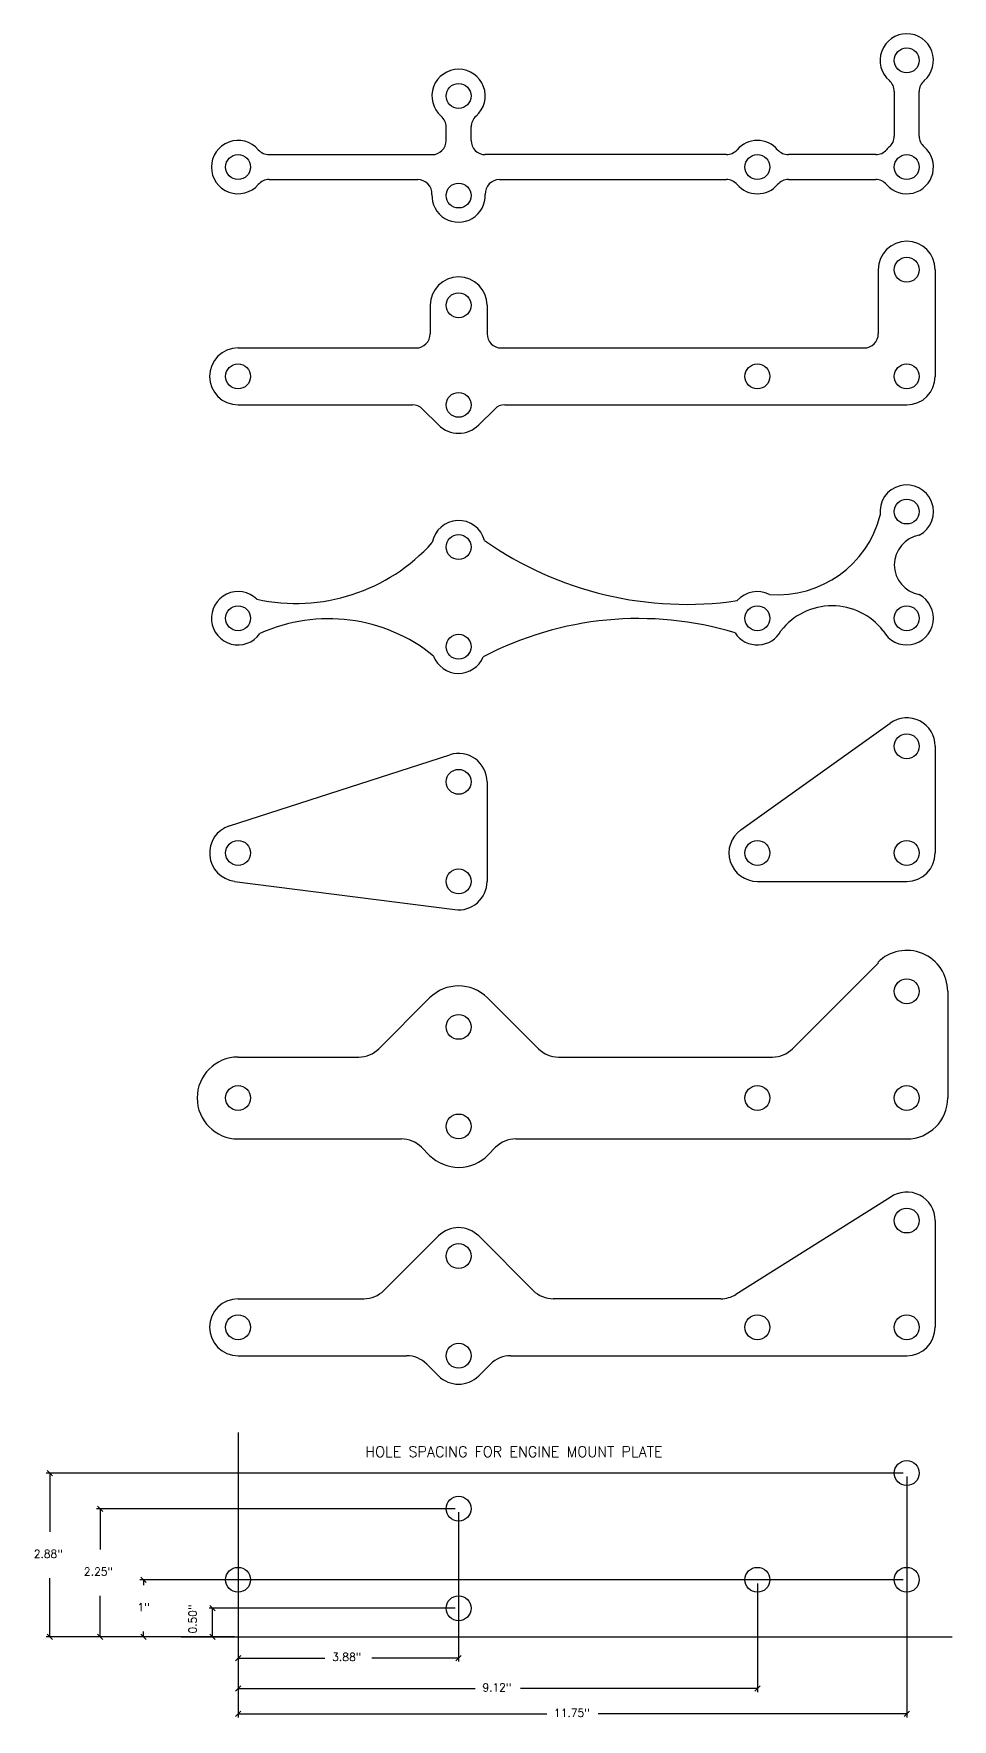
# Model space of a CAD drawing. Extents: x 203 to 268.1, y 193.1 to 229.4.
# Drawn here: x 251.98 to 268.13, y 199.8 to 229.42 of the extents above; entities that cross this region are included whole.
import ezdxf
from ezdxf.enums import TextEntityAlignment as Align

# ---------------------------------------------------------------- set-up
doc = ezdxf.new("R2010")
doc.units = 0
doc.header["$MEASUREMENT"] = 0
doc.layers.get('0').update_dxf_attribs({"linetype": 'CONTINUOUS'})
doc.layers.get('DEFPOINTS').update_dxf_attribs({"linetype": 'CONTINUOUS'})
doc.layers.add('CUT', color=1, linetype='CONTINUOUS')
doc.styles.add('DCADTXTSTYLE1', font='ROMANS')
doc.dimstyles.new('DCADSTYLE1', dxfattribs={"dimtxt": 0.140625, "dimasz": 0.046875, "dimexe": 0.0625, "dimexo": 0.0625, "dimgap": 3, "dimtad": 0, "dimdec": 4, "dimzin": 0, "dimtxsty": 'DCADTXTSTYLE1', "dimblk1": '_TICKMARKS_3', "dimblk2": '_TICKMARKS_3', "dimsah": 1, "dimcen": 0.09, "dimclrd": 7, "dimclre": 7, "dimclrt": 51, "dimazin": 3, "dimtfac": 1, "dimtdec": 4, "dimtofl": 0, "dimtmove": 0, "dimatfit": 3, "dimtolj": 1, "dimtzin": 0})
doc.dimstyles.new('DCADSTYLE2', dxfattribs={"dimtxt": 0.140625, "dimasz": 0.046875, "dimexe": 0.0625, "dimexo": 0.0625, "dimgap": 3, "dimtad": 0, "dimtih": 1, "dimdec": 4, "dimzin": 0, "dimtxsty": 'DCADTXTSTYLE1', "dimblk1": '_TICKMARKS_3', "dimblk2": '_TICKMARKS_3', "dimsah": 1, "dimcen": 0.09, "dimclrd": 7, "dimclre": 7, "dimclrt": 51, "dimazin": 3, "dimtfac": 1, "dimtdec": 4, "dimtofl": 0, "dimtmove": 0, "dimatfit": 3, "dimtolj": 1, "dimtzin": 0})

# ---------------------------------------------------------------- blocks, each defined once
blk = doc.blocks.new('_TICKMARKS_3')
at = {"color": 3, "linetype": 'CONTINUOUS'}
blk.add_line((-1, -1), (1, 1), dxfattribs=at)
blk = doc.blocks.new('*D1')
at = {"color": 7, "linetype": 'CONTINUOUS', "ltscale": 12}
for p, q in [((259.45, 203.442), (259.45, 200.817)), ((255.575, 202.192), (255.575, 200.817)), ((255.575, 200.879), (257.101, 200.879)), ((259.45, 200.879), (257.925, 200.879))]:
    blk.add_line(p, q, dxfattribs=at)
at = {"layer": 'DEFPOINTS', "color": 7, "linetype": 'CONTINUOUS', "ltscale": 12}
for p in [(259.45, 203.504), (255.575, 202.254), (255.575, 200.879)]:
    blk.add_point(p, dxfattribs=at)
at = {"color": 3, "linetype": 'CONTINUOUS', "ltscale": 12, "xscale": 0.046875, "yscale": 0.046875, "zscale": 0.046875, "rotation": 180}
blk.add_blockref('_TICKMARKS_3', (255.575, 200.879), dxfattribs=at)
at = {"color": 3, "linetype": 'CONTINUOUS', "ltscale": 12, "xscale": 0.046875, "yscale": 0.046875, "zscale": 0.046875}
blk.add_blockref('_TICKMARKS_3', (259.45, 200.879), dxfattribs=at)
at = {"color": 51, "linetype": 'CONTINUOUS', "ltscale": 24, "style": 'DCADTXTSTYLE1', "width": 0.985}
blk.add_text('3.88"', height=0.1406, dxfattribs=at).set_placement((257.228, 200.786), align=Align.BOTTOM_LEFT)
blk = doc.blocks.new('*D2')
at = {"color": 7, "linetype": 'CONTINUOUS', "ltscale": 12}
for p, q in [((255.575, 202.192), (255.575, 200.281)), ((264.7, 202.192), (264.7, 200.281)), ((255.575, 200.343), (259.739, 200.343)), ((264.7, 200.343), (260.536, 200.343))]:
    blk.add_line(p, q, dxfattribs=at)
at = {"layer": 'DEFPOINTS', "color": 7, "linetype": 'CONTINUOUS', "ltscale": 12}
for p in [(255.575, 202.254), (264.7, 202.254), (255.575, 200.343)]:
    blk.add_point(p, dxfattribs=at)
at = {"color": 3, "linetype": 'CONTINUOUS', "ltscale": 12, "xscale": 0.046875, "yscale": 0.046875, "zscale": 0.046875, "rotation": 180}
blk.add_blockref('_TICKMARKS_3', (255.575, 200.343), dxfattribs=at)
at = {"color": 3, "linetype": 'CONTINUOUS', "ltscale": 12, "xscale": 0.046875, "yscale": 0.046875, "zscale": 0.046875}
blk.add_blockref('_TICKMARKS_3', (264.7, 200.343), dxfattribs=at)
at = {"color": 51, "linetype": 'CONTINUOUS', "ltscale": 24, "style": 'DCADTXTSTYLE1', "width": 0.985}
blk.add_text('9.12"', height=0.1406, dxfattribs=at).set_placement((259.867, 200.25), align=Align.BOTTOM_LEFT)
blk = doc.blocks.new('*D3')
at = {"color": 7, "linetype": 'CONTINUOUS', "ltscale": 12}
for p, q in [((267.325, 204.067), (267.325, 199.834)), ((255.575, 202.192), (255.575, 199.834)), ((255.575, 199.897), (260.998, 199.897)), ((267.325, 199.897), (261.902, 199.897))]:
    blk.add_line(p, q, dxfattribs=at)
at = {"layer": 'DEFPOINTS', "color": 7, "linetype": 'CONTINUOUS', "ltscale": 12}
for p in [(267.325, 204.129), (255.575, 202.254), (255.575, 199.897)]:
    blk.add_point(p, dxfattribs=at)
at = {"color": 3, "linetype": 'CONTINUOUS', "ltscale": 12, "xscale": 0.046875, "yscale": 0.046875, "zscale": 0.046875, "rotation": 180}
blk.add_blockref('_TICKMARKS_3', (255.575, 199.897), dxfattribs=at)
at = {"color": 3, "linetype": 'CONTINUOUS', "ltscale": 12, "xscale": 0.046875, "yscale": 0.046875, "zscale": 0.046875}
blk.add_blockref('_TICKMARKS_3', (267.325, 199.897), dxfattribs=at)
at = {"color": 51, "linetype": 'CONTINUOUS', "ltscale": 24, "style": 'DCADTXTSTYLE1', "width": 0.985}
blk.add_text('11.75"', height=0.1406, dxfattribs=at).set_placement((261.125, 199.803), align=Align.BOTTOM_LEFT)
blk = doc.blocks.new('*D4')
at = {"color": 7, "linetype": 'CONTINUOUS', "ltscale": 12}
for p, q in [((259.388, 201.754), (255.065, 201.754)), ((255.127, 201.254), (255.127, 201.754)), ((255.513, 201.254), (255.065, 201.254))]:
    blk.add_line(p, q, dxfattribs=at)
at = {"layer": 'DEFPOINTS', "color": 7, "linetype": 'CONTINUOUS', "ltscale": 12}
for p in [(259.45, 201.754), (255.127, 201.254), (255.575, 201.254)]:
    blk.add_point(p, dxfattribs=at)
at = {"color": 3, "linetype": 'CONTINUOUS', "ltscale": 12, "xscale": 0.046875, "yscale": 0.046875, "zscale": 0.046875}
for p, rotation in [((255.127, 201.754), 90), ((255.127, 201.254), 270)]:
    blk.add_blockref('_TICKMARKS_3', p, dxfattribs=dict(at, rotation=rotation))
at = {"color": 51, "linetype": 'CONTINUOUS', "ltscale": 24, "style": 'DCADTXTSTYLE1', "width": 0.985}
blk.add_text('0.50"', height=0.1406, rotation=90, dxfattribs=at).set_placement((254.889, 201.308), align=Align.BOTTOM_LEFT)
blk = doc.blocks.new('*D5')
at = {"color": 7, "linetype": 'CONTINUOUS', "ltscale": 12}
for p, q in [((267.263, 202.254), (253.85, 202.254)), ((253.912, 202.254), (253.912, 202.163)), ((255.513, 201.254), (253.85, 201.254)), ((253.912, 201.254), (253.912, 201.346))]:
    blk.add_line(p, q, dxfattribs=at)
at = {"layer": 'DEFPOINTS', "color": 7, "linetype": 'CONTINUOUS', "ltscale": 12}
for p in [(267.325, 202.254), (253.912, 201.254), (255.575, 201.254)]:
    blk.add_point(p, dxfattribs=at)
at = {"color": 3, "linetype": 'CONTINUOUS', "ltscale": 12, "xscale": 0.046875, "yscale": 0.046875, "zscale": 0.046875}
for p, rotation in [((253.912, 202.254), 90), ((253.912, 201.254), 270)]:
    blk.add_blockref('_TICKMARKS_3', p, dxfattribs=dict(at, rotation=rotation))
at = {"color": 51, "linetype": 'CONTINUOUS', "ltscale": 24, "style": 'DCADTXTSTYLE1', "width": 0.985}
blk.add_text('1"', height=0.1406, dxfattribs=at).set_placement((253.809, 201.661), align=Align.BOTTOM_LEFT)
blk = doc.blocks.new('*D6')
at = {"color": 7, "linetype": 'CONTINUOUS', "ltscale": 12}
for p, q in [((259.388, 203.504), (253.088, 203.504)), ((253.15, 203.504), (253.15, 202.788)), ((253.15, 201.254), (253.15, 201.971)), ((255.513, 201.254), (253.088, 201.254))]:
    blk.add_line(p, q, dxfattribs=at)
at = {"layer": 'DEFPOINTS', "color": 7, "linetype": 'CONTINUOUS', "ltscale": 12}
for p in [(259.45, 203.504), (253.15, 201.254), (255.575, 201.254)]:
    blk.add_point(p, dxfattribs=at)
at = {"color": 3, "linetype": 'CONTINUOUS', "ltscale": 12, "xscale": 0.046875, "yscale": 0.046875, "zscale": 0.046875}
for p, rotation in [((253.15, 203.504), 90), ((253.15, 201.254), 270)]:
    blk.add_blockref('_TICKMARKS_3', p, dxfattribs=dict(at, rotation=rotation))
at = {"color": 51, "linetype": 'CONTINUOUS', "ltscale": 24, "style": 'DCADTXTSTYLE1', "width": 0.985}
blk.add_text('2.25"', height=0.1406, dxfattribs=at).set_placement((252.866, 202.286), align=Align.BOTTOM_LEFT)
blk = doc.blocks.new('*D7')
at = {"color": 7, "linetype": 'CONTINUOUS', "ltscale": 12}
for p, q in [((267.263, 204.129), (252.206, 204.129)), ((252.269, 204.129), (252.269, 203.1)), ((252.269, 201.254), (252.269, 202.283)), ((255.513, 201.254), (252.206, 201.254))]:
    blk.add_line(p, q, dxfattribs=at)
at = {"layer": 'DEFPOINTS', "color": 7, "linetype": 'CONTINUOUS', "ltscale": 12}
for p in [(267.325, 204.129), (252.269, 201.254), (255.575, 201.254)]:
    blk.add_point(p, dxfattribs=at)
at = {"color": 3, "linetype": 'CONTINUOUS', "ltscale": 12, "xscale": 0.046875, "yscale": 0.046875, "zscale": 0.046875}
for p, rotation in [((252.269, 204.129), 90), ((252.269, 201.254), 270)]:
    blk.add_blockref('_TICKMARKS_3', p, dxfattribs=dict(at, rotation=rotation))
at = {"color": 51, "linetype": 'CONTINUOUS', "ltscale": 24, "style": 'DCADTXTSTYLE1', "width": 0.985}
blk.add_text('2.88"', height=0.1406, dxfattribs=at).set_placement((251.984, 202.598), align=Align.BOTTOM_LEFT)

msp = doc.modelspace()

# ---------------------------------------------------------------- linework, layer by layer
at = {"layer": 'CUT', "color": 13, "linetype": 'CONTINUOUS', "ltscale": 12}
for p, q in [((267.10647, 228.41071), (267.10647, 227.6261)), ((267.54397, 227.6261), (267.54397, 228.41071)), ((259.23147, 227.54965), (259.23147, 227.78571)), ((259.66897, 227.54965), (259.66897, 227.78571)), ((256.12042, 227.29965), (258.98147, 227.29965)), ((264.15503, 227.29965), (259.91897, 227.29965)), ((266.78003, 227.29965), (265.24542, 227.29965)), ((256.12042, 226.86215), (258.7319, 226.86215)), ((260.16854, 226.86215), (264.15503, 226.86215)), ((265.24542, 226.86215), (266.78003, 226.86215))]:
    msp.add_line(p, q, dxfattribs=at)
at = {"layer": 'CUT', "color": 1, "linetype": 'CONTINUOUS', "ltscale": 12}
for p, q in [((266.82522, 225.27742), (266.82522, 224.15242)), ((267.82522, 225.27742), (267.82522, 223.40242)), ((258.95022, 224.65242), (258.95022, 224.15242)), ((259.95022, 224.65242), (259.95022, 224.15242)), ((255.57522, 223.90242), (258.70022, 223.90242)), ((260.20022, 223.90242), (266.57522, 223.90242)), ((255.57522, 222.90242), (258.63956, 222.90242)), ((259.09667, 222.54887), (258.81634, 222.8292)), ((259.80378, 222.54887), (260.08411, 222.8292)), ((260.26088, 222.90242), (267.32522, 222.90242)), ((266.8266, 213.0951), (265.31843, 211.58693)), ((258.94181, 212.47989), (258.04885, 211.58693)), ((259.95863, 212.47989), (260.8516, 211.58693)), ((268.04422, 212.59648), (268.04422, 210.72148)), ((255.57522, 211.44048), (257.6953, 211.44048)), ((261.20515, 211.44048), (264.96487, 211.44048)), ((255.57522, 210.00248), (258.4453, 210.00248)), ((258.94181, 209.71307), (258.79885, 209.85603)), ((259.96691, 209.72148), (260.10146, 209.85603)), ((260.45501, 210.00248), (267.32522, 210.00248)), ((267.03461, 208.97487), (264.32223, 207.2697)), ((267.82522, 208.568), (267.82522, 206.693)), ((259.09667, 208.29656), (258.13788, 207.33945)), ((259.80378, 208.29656), (260.76088, 207.33945)), ((255.57522, 207.193), (257.78433, 207.193)), ((264.05611, 207.193), (261.11444, 207.193)), ((255.57522, 206.193), (258.53601, 206.193)), ((260.36444, 206.193), (267.32522, 206.193)), ((259.09667, 205.83945), (258.88956, 206.04656)), ((259.80378, 205.83945), (260.01088, 206.04656)), ((255.57522, 204.84314), (255.57522, 200.87943)), ((254.57522, 201.2544), (268.12508, 201.2544))]:
    msp.add_line(p, q, dxfattribs=at)
at = {"layer": 'CUT', "color": 131, "linetype": 'CONTINUOUS', "ltscale": 12}
for p, q in [((264.40961, 215.43449), (267.03461, 217.30949)), ((267.82522, 216.90262), (267.82522, 215.02762)), ((255.42172, 215.50348), (259.29672, 216.75348)), ((259.95022, 216.27762), (259.95022, 214.52762)), ((255.51071, 214.52762), (259.38624, 214.03174)), ((264.70022, 214.52762), (267.32522, 214.52762))]:
    msp.add_line(p, q, dxfattribs=at)
at = {"layer": 'CUT', "color": 7, "linetype": 'CONTINUOUS', "ltscale": 12}
for centre in [(267.32522, 228.9559), (259.45022, 228.3309), (255.57522, 227.0809), (264.70022, 227.0809), (267.32522, 227.0809), (259.45022, 226.5809), (267.32522, 225.27742), (259.45022, 224.65242), (255.57522, 223.40242), (264.70022, 223.40242), (267.32522, 223.40242), (259.45022, 222.90242), (267.32522, 221.02752), (259.45022, 220.40252), (255.57522, 219.15252), (264.70022, 219.15252), (267.32522, 219.15252), (259.45022, 218.65252), (267.32522, 216.90262), (259.45022, 216.27762), (255.57522, 215.02762), (264.70022, 215.02762), (267.32522, 215.02762), (259.45022, 214.52762), (267.32522, 212.59648), (259.45022, 211.97148), (255.57522, 210.72148), (264.70022, 210.72148), (267.32522, 210.72148), (259.45022, 210.22148), (267.32522, 208.568), (259.45022, 207.943), (255.57522, 206.693), (264.70022, 206.693), (267.32522, 206.693), (259.45022, 206.193)]:
    msp.add_circle(centre, 0.21875, dxfattribs=at)
at = {"layer": 'CUT', "color": 93, "linetype": 'CONTINUOUS', "ltscale": 12}
for centre in [(267.32522, 204.1294), (259.45022, 203.5044), (255.57522, 202.2544), (264.70022, 202.2544), (267.32522, 202.2544), (259.45022, 201.7544)]:
    msp.add_circle(centre, 0.21875, dxfattribs=at)
at = {"layer": 'CUT', "color": 13, "linetype": 'CONTINUOUS', "ltscale": 12}
for centre, radius, start, end in [((267.32522, 228.9559), 0.469, 310.68857, 589.31143), ((259.45022, 228.3309), 0.469, 310.68857, 589.31143), ((266.85647, 228.41071), 0.25, 0, 49.31143), ((267.79397, 228.41071), 0.25, 130.68857, 180), ((258.98147, 227.78571), 0.25, 0, 49.31143), ((259.91897, 227.78571), 0.25, 130.68857, 180), ((255.57522, 227.0809), 0.469, 40.68857, 319.31143), ((258.98147, 227.54965), 0.25, 270, 360), ((259.91897, 227.54965), 0.25, 180, 270), ((264.70022, 227.0809), 0.469, 40.68857, 139.31143), ((266.85647, 227.6261), 0.25, 310.68857, 360), ((267.79397, 227.6261), 0.25, 180, 229.31143), ((256.12042, 227.54965), 0.25, 220.68857, 270), ((264.15503, 227.54965), 0.25, 270, 319.31143), ((265.24542, 227.54965), 0.25, 220.68857, 270), ((266.78003, 227.54965), 0.25, 270, 319.31143), ((267.32522, 227.0809), 0.469, 220.68857, 409.31143), ((267.32522, 227.0809), 0.469, 130.68857, 139.31143), ((256.12042, 226.61215), 0.25, 90, 139.31143), ((258.7319, 226.61215), 0.25, 357.508961, 450), ((260.16854, 226.61215), 0.25, 90, 182.491039), ((264.15503, 226.61215), 0.25, 40.68857, 90), ((264.70022, 227.0809), 0.469, 220.68857, 319.31143), ((265.24542, 226.61215), 0.25, 90, 139.31143), ((266.78003, 226.61215), 0.25, 40.68857, 90), ((259.45022, 226.5809), 0.469, 177.508961, 362.491039)]:
    msp.add_arc(centre, radius, start, end, dxfattribs=at)
at = {"layer": 'CUT', "color": 1, "linetype": 'CONTINUOUS', "ltscale": 12}
for centre, radius, start, end in [((267.32522, 225.27742), 0.5, 360, 540), ((259.45022, 224.65242), 0.5, 0, 180), ((258.70022, 224.15242), 0.25, 270, 360), ((260.20022, 224.15242), 0.25, 180, 270), ((266.57522, 224.15242), 0.25, 270, 360), ((255.57522, 223.40242), 0.5, 90, 270), ((267.32522, 223.40242), 0.5, 270, 360), ((258.63956, 222.65242), 0.25, 45, 90), ((260.26088, 222.65242), 0.25, 90, 135), ((259.45022, 222.90242), 0.5, 225, 315), ((267.32522, 212.59648), 0.719, 0, 135), ((259.45022, 211.97148), 0.719, 45, 135), ((257.6953, 211.94048), 0.5, 270, 315), ((261.20515, 211.94048), 0.5, 225, 270), ((264.96487, 211.94048), 0.5, 270, 315), ((255.57522, 210.72148), 0.719, 90, 270), ((267.32522, 210.72148), 0.719, 270, 360), ((258.4453, 209.50248), 0.5, 45, 90), ((260.45501, 209.50248), 0.5, 90, 135), ((259.45022, 210.22148), 0.719, 225, 315.940079), ((267.32522, 208.568), 0.5, 360, 485.537678), ((259.45022, 207.943), 0.5, 45, 135), ((255.57522, 206.693), 0.5, 90, 270), ((257.78433, 207.693), 0.5, 270, 315), ((261.11444, 207.693), 0.5, 225, 270), ((264.05611, 207.693), 0.5, 270, 302.156003), ((267.32522, 206.693), 0.5, 270, 360), ((258.53601, 205.693), 0.5, 45, 90), ((260.36444, 205.693), 0.5, 90, 135), ((259.45022, 206.193), 0.5, 225, 315)]:
    msp.add_arc(centre, radius, start, end, dxfattribs=at)
at = {"layer": 'CUT', "color": 93, "linetype": 'CONTINUOUS', "ltscale": 12}
for centre, radius, start, end in [((267.32522, 221.02752), 0.469, 297.801892, 547.735663), ((259.45022, 220.40252), 0.469, 14.40953, 170.076671), ((265.05924, 221.42491), 1.85919, 265.41642, 345.658936), ((256.59084, 222.63535), 3.22159, 257.669884, 318.087509), ((263.45554, 225.57485), 6.17813, 234.915733, 278.299272), ((267.6374, 220.09002), 0.53092, 100.134767, 259.865232), ((255.57522, 219.15252), 0.469, 45.680722, 324.845608), ((264.70022, 219.15252), 0.469, 63.339693, 138.805474), ((267.32522, 219.15252), 0.469, 207.802025, 422.198108), ((266.01272, 218.23166), 1.13961, 38.031759, 141.968241), ((257.16646, 216.21894), 2.92458, 50.903473, 114.391768), ((262.6102, 213.28525), 5.86145, 73.162994, 117.71767), ((264.70022, 219.15252), 0.469, 213.242352, 332.197975), ((259.45022, 218.65252), 0.469, 200.449633, 337.638312)]:
    msp.add_arc(centre, radius, start, end, dxfattribs=at)
at = {"layer": 'CUT', "color": 131, "linetype": 'CONTINUOUS', "ltscale": 12}
for centre, start, end in [((267.32522, 216.90262), 360, 485.537678), ((259.45022, 216.27762), 0, 107.878697), ((255.57522, 215.02762), 107.878697, 262.647621), ((264.70022, 215.02762), 125.537678, 270), ((267.32522, 215.02762), 270, 360), ((259.45022, 214.52762), 262.647621, 360)]:
    msp.add_arc(centre, 0.5, start, end, dxfattribs=at)

# ---------------------------------------------------------------- texts
at = {"layer": 'CUT', "color": 7, "linetype": 'CONTINUOUS', "ltscale": 12, "style": 'DCADTXTSTYLE1', "width": 0.985}
msp.add_text('HOLE SPACING FOR ENGINE MOUNT PLATE', height=0.1875, dxfattribs=at).set_placement((257.80942, 204.35565), align=Align.BOTTOM_LEFT)

# ---------------------------------------------------------------- dimensions: what is measured, and where the dimension line sits
at = {"layer": 'CUT', "color": 7, "linetype": 'CONTINUOUS', "ltscale": 12}
for base, p2, picture, middle in [((252.2689, 204.1294), (267.32522, 204.1294), '*D7', (252.2689, 202.6919)), ((253.15024, 203.5044), (259.45022, 203.5044), '*D6', (253.15024, 202.3794)), ((253.91248, 202.2544), (267.32522, 202.2544), '*D5', (253.91248, 201.7544))]:
    dim = msp.add_linear_dim(base=base, p1=(255.57522, 201.2544), p2=p2, angle=90, dimstyle='DCADSTYLE2', dxfattribs=at)
    dim.commit()
    dim.dimension.update_dxf_attribs({"geometry": picture, "text_midpoint": middle})
for base, p2, picture, middle in [((267.32522, 199.89683), (267.32522, 204.1294), '*D3', (261.45022, 199.89683)), ((259.45022, 200.87943), (259.45022, 203.5044), '*D1', (257.51272, 200.87943)), ((264.70022, 200.34325), (264.70022, 202.2544), '*D2', (260.13772, 200.34325))]:
    dim = msp.add_linear_dim(base=base, p1=(255.57522, 202.2544), p2=p2, dimstyle='DCADSTYLE1', dxfattribs=at)
    dim.commit()
    dim.dimension.update_dxf_attribs({"geometry": picture, "text_midpoint": middle})
dim = msp.add_linear_dim(base=(255.1273, 201.7544), p1=(255.57522, 201.2544), p2=(259.45022, 201.7544), angle=90, dimstyle='DCADSTYLE2', dxfattribs=at)
dim.commit()
dim.dimension.update_dxf_attribs({"geometry": '*D4', "text_midpoint": (254.35338, 201.30751), "dimtype": 160})

doc.saveas('drawing.dxf')
